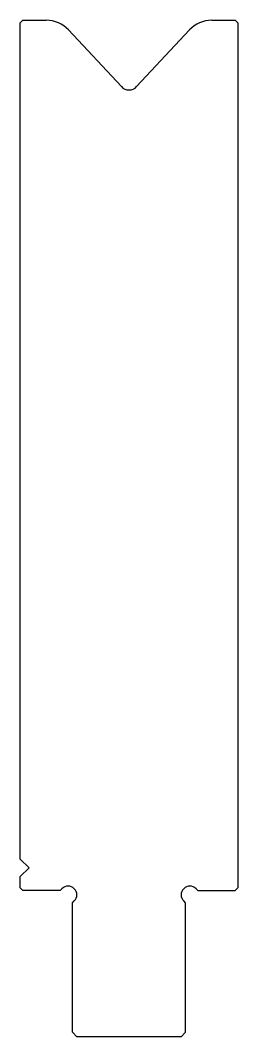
# Model space of a CAD drawing. Header units: metres. Extents: x -12 to 12, y -15 to 102.
import ezdxf

# ---------------------------------------------------------------- set-up
doc = ezdxf.new("R2010")
doc.units = ezdxf.units.M

msp = doc.modelspace()

# ---------------------------------------------------------------- linework, layer by layer
for p, q in [((-12.2, 101.8), (-12.5, 101.5)), ((-12.2, 101.8), (-9.518757, 101.8)), ((9.518757, 101.8), (12.2, 101.8)), ((12.5, 101.5), (12.2, 101.8)), ((-12.5, 5.4), (-12.5, 101.5)), ((-6.962563, 100.690789), (-0.876409, 94.183569)), ((0.876409, 94.183569), (6.962563, 100.690789)), ((12.5, 101.5), (12.5, 2.1)), ((-12.5, 5.4), (-11.5, 4.4)), ((-11.5, 4.4), (-12.5, 3.4)), ((-12.5, 2.1), (-12.5, 3.4)), ((-12.5, 2.1), (-12.2, 1.8)), ((-7.914214, 1.8), (-12.2, 1.8)), ((-7.707107, 2.007107), (-7.914214, 1.8)), ((7.707107, 2.007107), (7.914214, 1.8)), ((7.914214, 1.8), (12.2, 1.8)), ((12.2, 1.8), (12.5, 2.1)), ((-6.5, 0.385786), (-6.292893, 0.592893)), ((-6.5, -14.5), (-6.5, 0.385786)), ((6.5, 0.385786), (6.292893, 0.592893)), ((6.5, -14.5), (6.5, 0.385786)), ((-6.5, -14.5), (-6, -15)), ((6, -15), (-6, -15)), ((6, -15), (6.5, -14.5))]:
    msp.add_line(p, q)
for centre, radius, start, end in [((-9.518757, 98.3), 3.5, 43.085, 90), ((9.518757, 98.3), 3.5, 90, 136.915), ((0, 95.003268), 1.2, 223.085, 316.915), ((-7, 1.3), 1, 315, 135), ((7, 1.3), 1, 45, 225)]:
    msp.add_arc(centre, radius, start, end)

doc.saveas('drawing.dxf')
